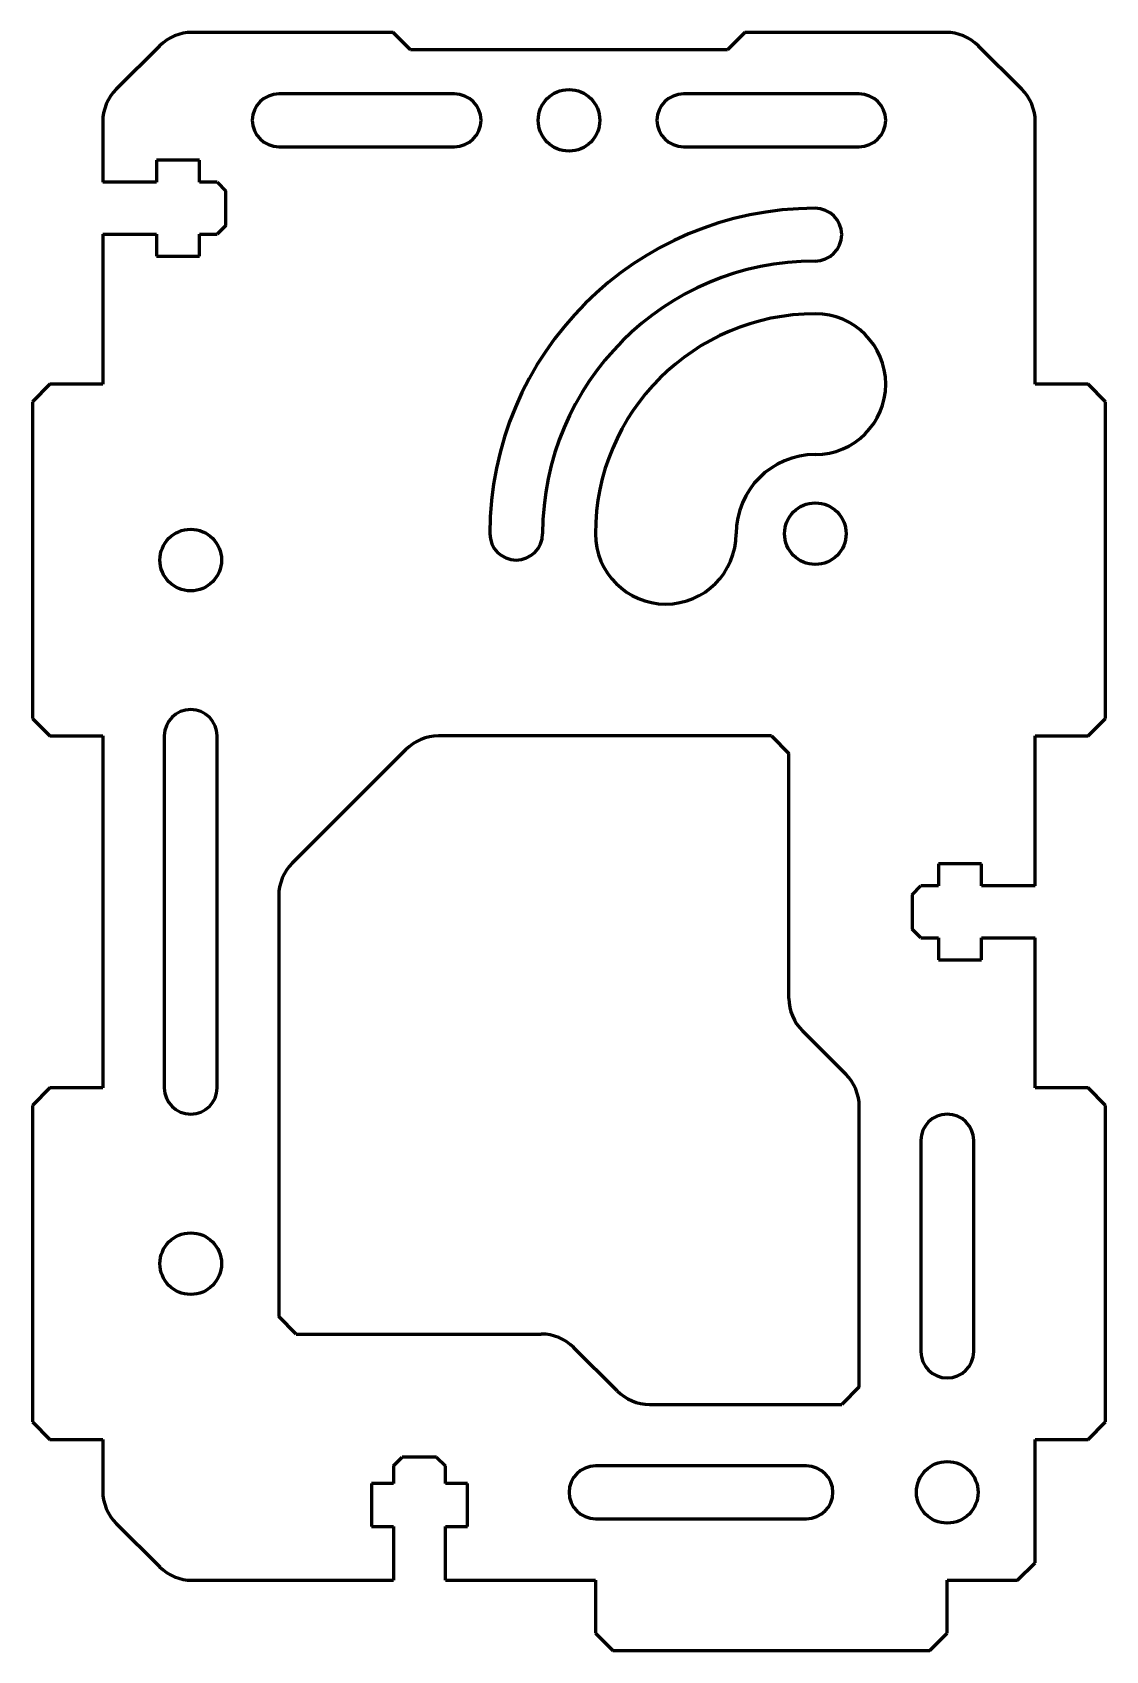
# Model space of a CAD drawing. Header units: millimetres. Extents: x -30.5 to 30.5, y -46 to 46.
import ezdxf

# ---------------------------------------------------------------- set-up
doc = ezdxf.new("R2010")
doc.units = ezdxf.units.MM
doc.linetypes.add('K5LT_BASIC', pattern=[0])
doc.layers.add('Системный слой (1)', color=251, linetype='Continuous')

msp = doc.modelspace()

# ---------------------------------------------------------------- linework, layer by layer
at = {"layer": 'Системный слой (1)', "color": 150, "linetype": 'K5LT_BASIC', "lineweight": 60}
for p, q in [((-23.265, 45.235), (-25.735, 42.765)), ((-10, 46), (-21.418, 46)), ((-9, 45), (-10, 46)), ((10, 46), (9, 45)), ((21.418, 46), (10, 46)), ((25.735, 42.765), (23.265, 45.235)), ((9, 45), (-9, 45)), ((-6.5, 42.5), (-16.5, 42.5)), ((16.5, 42.5), (6.5, 42.5)), ((-26.5, 40.918), (-26.5, 37.475)), ((26.5, 26), (26.5, 40.918)), ((-23.45, 38.725), (-23.45, 37.475)), ((-21, 38.725), (-23.45, 38.725)), ((-21, 37.475), (-21, 38.725)), ((-16.5, 39.5), (-6.5, 39.5)), ((6.5, 39.5), (16.5, 39.5)), ((-23.45, 37.475), (-26.5, 37.475)), ((-20, 37.475), (-21, 37.475)), ((-20, 37.475), (-19.5, 36.975)), ((-19.5, 35.025), (-19.5, 36.975)), ((-19.5, 35.025), (-20, 34.525)), ((-26.5, 34.525), (-26.5, 26)), ((-26.5, 34.525), (-23.45, 34.525)), ((-23.45, 34.525), (-23.45, 33.275)), ((-21, 34.525), (-20, 34.525)), ((-21, 33.275), (-21, 34.525)), ((-23.45, 33.275), (-21, 33.275)), ((-29.5, 26), (-30.5, 25)), ((-26.5, 26), (-29.5, 26)), ((29.5, 26), (26.5, 26)), ((30.5, 25), (29.5, 26)), ((-30.5, 25), (-30.5, 7)), ((30.5, 7), (30.5, 25)), ((-30.5, 7), (-29.5, 6)), ((29.5, 6), (30.5, 7)), ((-29.5, 6), (-26.5, 6)), ((-26.5, 6), (-26.5, -14)), ((-23, 6), (-23, -14)), ((-20, -14), (-20, 6)), ((11.5, 6), (-7.418, 6)), ((11.5, 6), (12.5, 5)), ((26.5, -2.525), (26.5, 6)), ((26.5, 6), (29.5, 6)), ((-9.265, 5.235), (-15.735, -1.235)), ((12.5, -8.918), (12.5, 5)), ((21, -1.275), (21, -2.525)), ((23.45, -1.275), (21, -1.275)), ((23.45, -2.525), (23.45, -1.275)), ((19.5, -3.025), (20, -2.525)), ((21, -2.525), (20, -2.525)), ((26.5, -2.525), (23.45, -2.525)), ((-16.5, -3.082), (-16.5, -27)), ((19.5, -3.025), (19.5, -4.975)), ((20, -5.475), (19.5, -4.975)), ((20, -5.475), (21, -5.475)), ((21, -5.475), (21, -6.725)), ((23.45, -5.475), (26.5, -5.475)), ((23.45, -6.725), (23.45, -5.475)), ((26.5, -14), (26.5, -5.475)), ((21, -6.725), (23.45, -6.725)), ((13.265, -10.765), (15.735, -13.235)), ((-29.5, -14), (-30.5, -15)), ((-26.5, -14), (-29.5, -14)), ((29.5, -14), (26.5, -14)), ((30.5, -15), (29.5, -14)), ((-30.5, -15), (-30.5, -33)), ((16.5, -31), (16.5, -15.082)), ((30.5, -33), (30.5, -15)), ((20, -17), (20, -29)), ((23, -29), (23, -17)), ((-15.5, -28), (-16.5, -27)), ((-15.5, -28), (-1.582, -28)), ((2.735, -31.235), (0.265, -28.765)), ((16.5, -31), (15.5, -32)), ((4.582, -32), (15.5, -32)), ((-30.5, -33), (-29.5, -34)), ((29.5, -34), (30.5, -33)), ((-29.5, -34), (-26.5, -34)), ((-26.5, -34), (-26.5, -36.918)), ((26.5, -41), (26.5, -34)), ((26.5, -34), (29.5, -34)), ((-9.975, -35.5), (-9.475, -35)), ((-9.975, -35.5), (-9.975, -36.5)), ((-7.525, -35), (-9.475, -35)), ((-7.525, -35), (-7.025, -35.5)), ((-7.025, -36.5), (-7.025, -35.5)), ((13.5, -35.5), (1.5, -35.5)), ((-9.975, -36.5), (-11.225, -36.5)), ((-11.225, -36.5), (-11.225, -38.95)), ((-5.775, -36.5), (-7.025, -36.5)), ((-5.775, -38.95), (-5.775, -36.5)), ((1.5, -38.5), (13.5, -38.5)), ((-25.735, -38.765), (-23.265, -41.235)), ((-11.225, -38.95), (-9.975, -38.95)), ((-9.975, -38.95), (-9.975, -42)), ((-7.025, -42), (-7.025, -38.95)), ((-7.025, -38.95), (-5.775, -38.95)), ((25.5, -42), (26.5, -41)), ((-21.418, -42), (-9.975, -42)), ((-7.025, -42), (1.5, -42)), ((1.5, -42), (1.5, -45)), ((21.5, -45), (21.5, -42)), ((21.5, -42), (25.5, -42)), ((1.5, -45), (2.5, -46)), ((20.5, -46), (21.5, -45)), ((2.5, -46), (20.5, -46))]:
    msp.add_line(p, q, dxfattribs=at)
for centre in [(0, 41), (14, 17.5), (-21.5, 16), (-21.5, -24), (21.5, -37)]:
    msp.add_circle(centre, 1.75, dxfattribs=at)
for centre, radius, start, end in [((-21.418, 43.387), 2.613, 90, 135), ((21.418, 43.387), 2.613, 45, 90), ((-23.887, 40.918), 2.613, 135, 180), ((-16.5, 41), 1.5, 90, 270), ((-6.5, 41), 1.5, 270, 90), ((6.5, 41), 1.5, 90, 270), ((16.5, 41), 1.5, 270, 90), ((23.887, 40.918), 2.613, 0, 45), ((14, 17.5), 18.5, 90, 180), ((14, 34.5), 1.5, 270, 90), ((14, 17.5), 15.5, 90, 180), ((14, 17.5), 12.5, 90, 180), ((14, 26), 4, 270, 90), ((14, 17.5), 4.5, 90, 180), ((-3, 17.5), 1.5, 180, 0), ((5.5, 17.5), 4, 180, 0), ((-21.5, 6), 1.5, 0, 180), ((-7.418, 3.387), 2.613, 90, 135), ((-13.887, -3.082), 2.613, 135, 180), ((15.113, -8.918), 2.613, 180, 225), ((13.887, -15.082), 2.613, 0, 45), ((-21.5, -14), 1.5, 180, 0), ((21.5, -17), 1.5, 0, 180), ((-1.582, -30.613), 2.613, 45, 90), ((21.5, -29), 1.5, 180, 0), ((4.582, -29.387), 2.613, 225, 270), ((1.5, -37), 1.5, 90, 270), ((13.5, -37), 1.5, 270, 90), ((-23.887, -36.918), 2.613, 180, 225), ((-21.418, -39.387), 2.613, 225, 270)]:
    msp.add_arc(centre, radius, start, end, dxfattribs=at)

doc.saveas('drawing.dxf')
